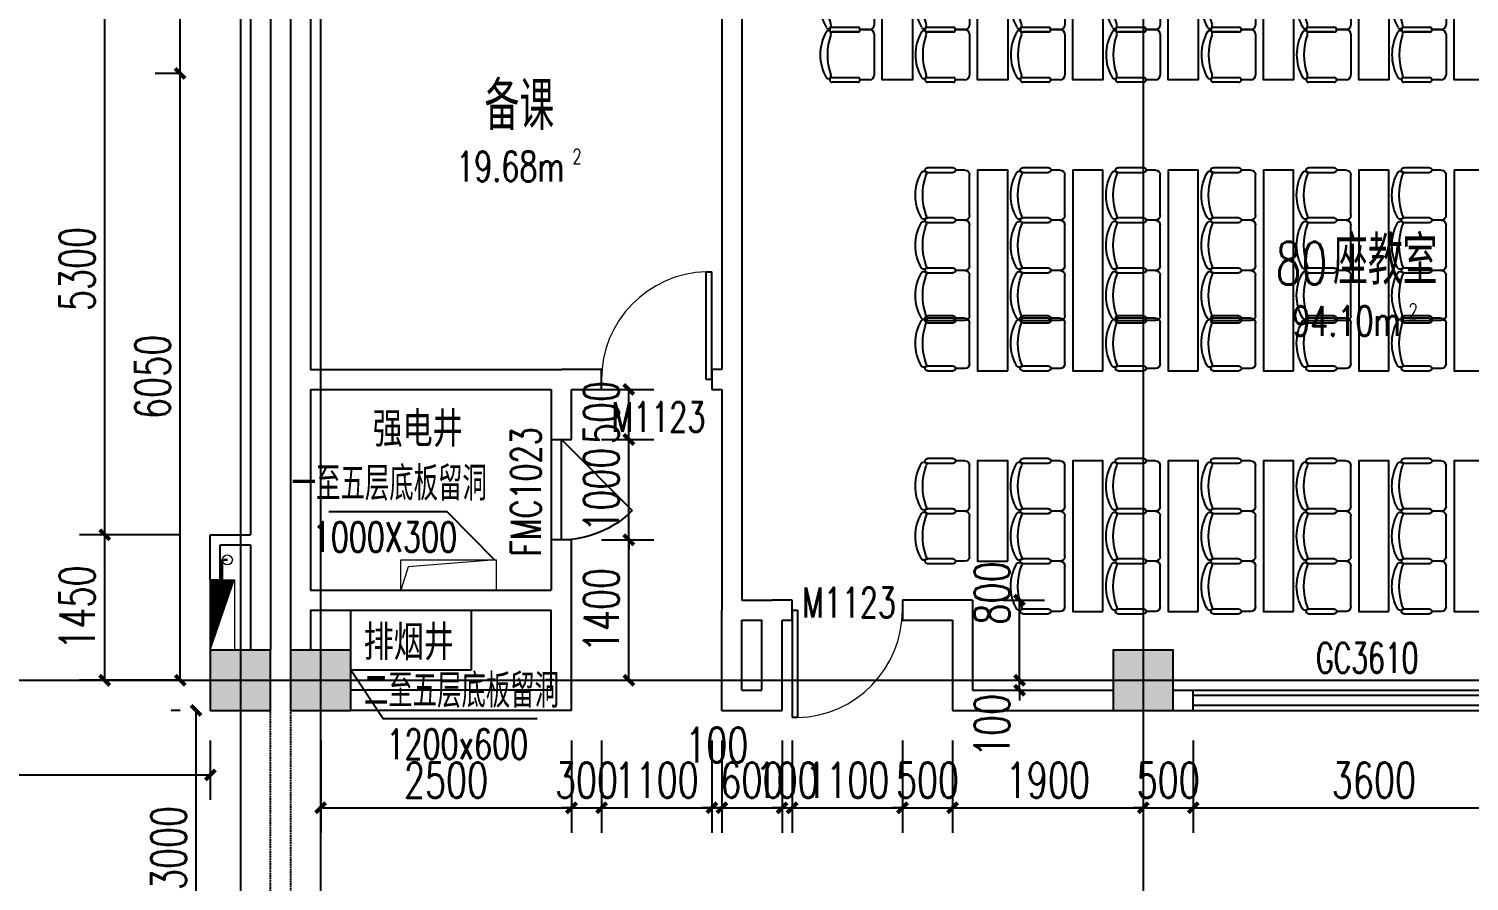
# Model space of a CAD drawing. Header units: millimetres. Extents: x 0 to 118900, y 0 to 84100.
# Drawn here: x 26188 to 40548, y 19587 to 28085 of the extents above; entities that cross this region are included whole.
import ezdxf

# ---------------------------------------------------------------- set-up
doc = ezdxf.new("R2010")
doc.units = ezdxf.units.MM
for name, pattern in [('DASH', [0.35, 0.25, -0.1]), ('DASHED2', [0.375, 0.25, -0.125]), ('DOTE', [2.42, 2, -0.2, 0.02, -0.2])]:
    doc.linetypes.add(name, pattern=pattern)
for name, color, linetype in [('COLUMN', 2, 'Continuous'), ('DIM_SYMB', 3, 'Continuous'), ('DOOR', 4, 'Continuous'), ('DOOR_FIRE_TEXT', 7, 'Continuous'), ('DOTE', 1, 'DOTE'), ('EVTR', 6, 'Continuous'), ('FUR', 36, 'Continuous'), ('PUB_DIM', 3, 'Continuous'), ('PUB_HATCH', 8, 'Continuous'), ('PUB_TEXT', 7, 'Continuous'), ('SEE', 5, 'Continuous'), ('SPACE', 7, 'Continuous'), ('STAIR', 201, 'Continuous'), ('SURFACE', 6, 'Continuous'), ('WALL', 2, 'Continuous'), ('WINDOW', 4, 'Continuous'), ('WINDOW_TEXT', 7, 'Continuous')]:
    doc.layers.add(name, color=color, linetype=linetype)
for name, color, linetype, lineweight in [('S-XIAO', 30, 'Continuous', 15), ('S-XP', 1, 'Continuous', 30), ('S-XP-lg', 30, 'Continuous', 15)]:
    doc.layers.add(name, color=color, linetype=linetype, lineweight=lineweight)
doc.styles.add('_TCH_DIM', font='SIMPLEX', dxfattribs={"bigfont": 'GBCBIG'})
doc.styles.add('_TCH_SPACE', font='SIMPLEX', dxfattribs={"height": 5, "bigfont": 'GBCBIG'})
doc.styles.add('_TCH_WINDOW', font='SIMPLEX', dxfattribs={"height": 3.5, "bigfont": 'GBCBIG'})
doc.styles.add('DIM_FONT', font='SIMPLEX', dxfattribs={"width": 0.7, "bigfont": 'GBCBIG'})
doc.styles.add('仿宋单线', font='tjromans.shx', dxfattribs={"width": 0.65, "bigfont": 'tjhztxt.shx'})
doc.dimstyles.new('_TCH_ARCH&&100', dxfattribs={"dimtxt": 350, "dimasz": 100, "dimexe": 250, "dimexo": 300, "dimgap": 100, "dimtad": 1, "dimdec": 0, "dimzin": 0, "dimdsep": 46, "dimtxsty": 'DIM_FONT', "dimblk": 'ARCHTICK', "dimcen": 0.09, "dimclrt": 7, "dimazin": 2, "dimtfac": 1, "dimtdec": 0, "dimtix": 1, "dimtmove": 2, "dimatfit": 3, "dimldrblk": 'ARCHTICK', "dimfxl": 1, "dimtolj": 1, "dimtzin": 0, "dimarcsym": 0})

# ---------------------------------------------------------------- blocks, each defined once
blk = doc.blocks.new('A$C2A1F14C1')
for p, q in [((0, -170), (0, 170)), ((39, 209), (117, 209)), ((137, 228), (351, 228)), ((351, 189), (137, 189)), ((39, -209), (117, -209)), ((137, -189), (351, -189)), ((351, -228), (137, -228))]:
    blk.add_line(p, q)
for centre, radius, start, end in [((39, 170), 39, 90, 180), ((137, 209), 19.5, 90, 270), ((351, 209), 19.5, 270, 90), ((381, 178), 21.9, 31.8908, 201.2393), ((-116, 0), 506, 340.4246, 19.5754), ((68, 0), 382, 330.2912, 29.7088), ((39, -170), 39, 180, 270), ((137, -209), 19.5, 90, 270), ((351, -209), 19.5, 270, 90), ((381, -178), 21.9, 158.7607, 328.1092)]:
    blk.add_arc(centre, radius, start, end)
blk = doc.blocks.new('80 SEATS')
at = {"layer": 'FUR'}
for points in [[(1068065, 1663756), (1068065, 1662256), (1067765, 1662256), (1067765, 1663756), (1068065, 1663756)], [(1069015, 1663756), (1069015, 1662256), (1068715, 1662256), (1068715, 1663756), (1069015, 1663756)], [(1069965, 1663756), (1069965, 1662256), (1069665, 1662256), (1069665, 1663756), (1069965, 1663756)], [(1070915, 1663756), (1070915, 1662256), (1070615, 1662256), (1070615, 1663756), (1070915, 1663756)], [(1071865, 1663756), (1071865, 1662256), (1071565, 1662256), (1071565, 1663756), (1071865, 1663756)], [(1072815, 1663756), (1072815, 1662256), (1072515, 1662256), (1072515, 1663756), (1072815, 1663756)], [(1073765, 1663756), (1073765, 1662256), (1073465, 1662256), (1073465, 1663756), (1073765, 1663756)], [(1074715, 1663756), (1074715, 1662256), (1074415, 1662256), (1074415, 1663756), (1074715, 1663756)], [(1075665, 1663756), (1075665, 1662256), (1075365, 1662256), (1075365, 1663756), (1075665, 1663756)], [(1069015, 1659356), (1069015, 1661356), (1068715, 1661356), (1068715, 1659356), (1069015, 1659356)], [(1069965, 1659356), (1069965, 1661356), (1069665, 1661356), (1069665, 1659356), (1069965, 1659356)], [(1070915, 1659356), (1070915, 1661356), (1070615, 1661356), (1070615, 1659356), (1070915, 1659356)], [(1071865, 1659356), (1071865, 1661356), (1071565, 1661356), (1071565, 1659356), (1071865, 1659356)], [(1072815, 1659356), (1072815, 1661356), (1072515, 1661356), (1072515, 1659356), (1072815, 1659356)], [(1073765, 1659356), (1073765, 1661356), (1073465, 1661356), (1073465, 1659356), (1073765, 1659356)], [(1074715, 1659356), (1074715, 1661356), (1074415, 1661356), (1074415, 1659356), (1074715, 1659356)], [(1075665, 1659356), (1075665, 1661356), (1075365, 1661356), (1075365, 1659356), (1075665, 1659356)], [(1077565, 1659332), (1077565, 1661379), (1076965, 1661379), (1076965, 1659332), (1077565, 1659332)], [(1069015, 1657456), (1069015, 1658456), (1068715, 1658456), (1068715, 1657456), (1069015, 1657456)], [(1069965, 1656956), (1069965, 1658456), (1069665, 1658456), (1069665, 1656956), (1069965, 1656956)], [(1070915, 1656956), (1070915, 1658456), (1070615, 1658456), (1070615, 1656956), (1070915, 1656956)], [(1071865, 1656956), (1071865, 1658456), (1071565, 1658456), (1071565, 1656956), (1071865, 1656956)], [(1072815, 1656956), (1072815, 1658456), (1072515, 1658456), (1072515, 1656956), (1072815, 1656956)], [(1073765, 1656956), (1073765, 1658456), (1073465, 1658456), (1073465, 1656956), (1073765, 1656956)], [(1074715, 1656956), (1074715, 1658456), (1074415, 1658456), (1074415, 1656956), (1074715, 1656956)], [(1075665, 1656956), (1075665, 1658456), (1075365, 1658456), (1075365, 1656956), (1075665, 1656956)]]:
    blk.add_lwpolyline(points, dxfattribs=at)
for points in [[(1077465, 1662794), (1078465, 1662794), (1078465, 1657917), (1077465, 1657917), (1076965, 1658417), (1076965, 1662294)], [(1078365, 1658356), (1078365, 1662356), (1078465, 1662356), (1078465, 1658356)]]:
    blk.add_lwpolyline(points, close=True, dxfattribs=at)
at = {"layer": 'SEE', "linetype": 'DASH'}
for p, q in [((1078465, 1658356), (1075117, 1664156)), ((1078465, 1662356), (1074976, 1656256))]:
    blk.add_line(p, q, dxfattribs=at)
at = {"layer": 'SEE'}
blk.add_lwpolyline([(1074765, 1658856), (1074765, 1658706), (1074365, 1658706), (1074365, 1659006), (1074765, 1659006), (1074765, 1658856), (1078365, 1659871), (1078365, 1657840)], close=True, dxfattribs=at)
at = {"layer": 'FUR', "extrusion": (0, 0, -1), "xscale": -1.198432564735413, "yscale": 1.198432445181377, "zscale": -1.198432564735413, "rotation": 180}
for p in [(-1067685, 1663506), (-1068635, 1663506), (-1069585, 1663506), (-1070535, 1663506), (-1071485, 1663506), (-1072435, 1663506), (-1073385, 1663506), (-1074335, 1663506), (-1075285, 1663506), (-1067685, 1663006), (-1068635, 1663006), (-1069585, 1663006), (-1070535, 1663006), (-1071485, 1663006), (-1072435, 1663006), (-1073385, 1663006), (-1074335, 1663006), (-1075285, 1663006), (-1067685, 1662506), (-1068635, 1662506), (-1069585, 1662506), (-1070535, 1662506), (-1071485, 1662506), (-1072435, 1662506), (-1073385, 1662506), (-1074335, 1662506), (-1075285, 1662506)]:
    blk.add_blockref('A$C2A1F14C1', p, dxfattribs=at)
at = {"layer": 'FUR', "xscale": -1.198432564735413, "yscale": 1.198432445181377, "zscale": 1.198432564735413}
for p in [(1068635, 1661106), (1069585, 1661106), (1070535, 1661106), (1071485, 1661106), (1072435, 1661106), (1073385, 1661106), (1074335, 1661106), (1075285, 1661106), (1068635, 1660606), (1069585, 1660606), (1070535, 1660606), (1071485, 1660606), (1072435, 1660606), (1073385, 1660606), (1074335, 1660606), (1075285, 1660606), (1068635, 1660106), (1069585, 1660106), (1070535, 1660106), (1071485, 1660106), (1072435, 1660106), (1073385, 1660106), (1074335, 1660106), (1075285, 1660106), (1068635, 1659629), (1069585, 1659629), (1070535, 1659629), (1071485, 1659629), (1072435, 1659629), (1073385, 1659629), (1074335, 1659629), (1075285, 1659629), (1068635, 1658206), (1069585, 1658206), (1070535, 1658206), (1071485, 1658206), (1072435, 1658206), (1073385, 1658206), (1074335, 1658206), (1075285, 1658206), (1068635, 1657706), (1069585, 1657706), (1070535, 1657706), (1071485, 1657706), (1072435, 1657706), (1073385, 1657706), (1074335, 1657706), (1075285, 1657706), (1069585, 1657206), (1070535, 1657206), (1071485, 1657206), (1072435, 1657206), (1073385, 1657206), (1074335, 1657206), (1075285, 1657206)]:
    blk.add_blockref('A$C2A1F14C1', p, dxfattribs=at)
blk = doc.blocks.new('WD-HIGH')
at = {"layer": 'WINDOW'}
for p, q in [((1050564, 1525426), (1050564, 1525626)), ((1054164, 1525426), (1054164, 1525626))]:
    blk.add_line(p, q, dxfattribs=at)
at = {"layer": 'WINDOW', "linetype": 'DASH', "extrusion": (0, 0, -1)}
for p, q in [((1054164, 1525576), (1050564, 1525576)), ((1054164, 1525476), (1050564, 1525476))]:
    blk.add_line(p, q, dxfattribs=at)
at = {"layer": 'WINDOW_TEXT', "style": '仿宋单线', "width": 0.65}
blk.add_text('GC3610', height=300, dxfattribs=at).set_placement((1051788, 1525799))
blk = doc.blocks.new('AXIS-NET-07')
at = {"layer": 'DOTE'}
for p, q in [((735344, 1612362.8), (735344, 1540152.8)), ((736144, 1612362.8), (736144, 1540152.8)), ((744344, 1612362.8), (744344, 1540152.8)), ((716444, 1555852.8), (796044, 1555852.8))]:
    blk.add_line(p, q, dxfattribs=at)
blk = doc.blocks.new('_FZH')
blk.add_lwpolyline([(-0.5, -0.5), (0.5, -0.5), (0.5, 0.5), (-0.5, 0.5)], close=True)
at = {"layer": 'PUB_HATCH'}
blk.add_solid([(-0.5, -0.5), (0.5, -0.5), (-0.5, 0.5), (0.5, 0.5)], dxfattribs=at)
blk = doc.blocks.new('$DorLib2D$00000001')
for p, q in [((0.45, 0.975), (0.5, 0.975)), ((0.45, 0), (0.45, 0.975)), ((0.5, 0), (0.5, 0.975)), ((0.5, 0), (0.45, 0))]:
    blk.add_line(p, q)
at = {"lineweight": 13}
blk.add_arc((0.475, 0), 0.975, 91.4693, 180, dxfattribs=at)
blk = doc.blocks.new('$DorLib2D$00000114')
at = {"color": 0}
blk.add_line((0.5, 0), (-0.207, 0.707), dxfattribs=at)
blk.add_arc((0.5, 0), 1, 135, 180, dxfattribs=at)
blk = doc.blocks.new('_ArchTick')
at = {"color": 0, "linetype": 'ByBlock', "const_width": 0.4}
blk.add_lwpolyline([(-0.5, -0.5), (0.5, 0.5)], dxfattribs=at)
blk = doc.blocks.new('*D460')
at = {"layer": 'Defpoints', "color": 0, "transparency": 16777216}
for p in [(27697, 27640), (27998, 27640), (27998, 21590)]:
    blk.add_point(p, dxfattribs=at)
at = {"layer": 'PUB_DIM', "color": 0, "lineweight": -2, "transparency": 16777216}
for p, q in [((27698, 27640), (27447, 27640)), ((27697, 21590), (27697, 27640)), ((27698, 21590), (27447, 21590))]:
    blk.add_line(p, q, dxfattribs=at)
at = {"layer": 'PUB_DIM', "color": 0, "lineweight": -2, "transparency": 16777216, "xscale": 100, "yscale": 100, "zscale": 100}
for p, rotation in [((27697, 27640), 90), ((27697, 21590), 270)]:
    blk.add_blockref('_ArchTick', p, dxfattribs=dict(at, rotation=rotation))
at = {"layer": 'PUB_DIM', "color": 7, "transparency": 16777216, "insert": (27422, 24615), "char_height": 350, "attachment_point": 5, "rotation": 90, "style": 'DIM_FONT'}
blk.add_mtext('\\A1;6050', dxfattribs=at)
blk = doc.blocks.new('*D461')
at = {"layer": 'Defpoints', "color": 0, "transparency": 16777216}
for p in [(27697, 29790), (27998, 29790), (27998, 27640)]:
    blk.add_point(p, dxfattribs=at)
at = {"layer": 'PUB_DIM', "color": 0, "lineweight": -2, "transparency": 16777216}
for p, q in [((27698, 29790), (27447, 29790)), ((27697, 27640), (27697, 29790)), ((27698, 27640), (27447, 27640))]:
    blk.add_line(p, q, dxfattribs=at)
at = {"layer": 'PUB_DIM', "color": 0, "lineweight": -2, "transparency": 16777216, "xscale": 100, "yscale": 100, "zscale": 100}
for p, rotation in [((27697, 29790), 90), ((27697, 27640), 270)]:
    blk.add_blockref('_ArchTick', p, dxfattribs=dict(at, rotation=rotation))
at = {"layer": 'PUB_DIM', "color": 7, "transparency": 16777216, "insert": (27422, 28715), "char_height": 350, "attachment_point": 5, "rotation": 90, "style": 'DIM_FONT'}
blk.add_mtext('\\A1;2150', dxfattribs=at)
blk = doc.blocks.new('*D507')
at = {"layer": 'Defpoints', "color": 0, "transparency": 16777216}
for p in [(20398, 21290), (27998, 21290), (27998, 20647)]:
    blk.add_point(p, dxfattribs=at)
at = {"layer": 'PUB_DIM', "color": 0, "lineweight": -2, "transparency": 16777216}
for p, q in [((20398, 20990), (20398, 20397)), ((27998, 20990), (27998, 20397)), ((20398, 20647), (27998, 20647))]:
    blk.add_line(p, q, dxfattribs=at)
at = {"layer": 'PUB_DIM', "color": 0, "lineweight": -2, "transparency": 16777216, "xscale": 100, "yscale": 100, "zscale": 100, "rotation": 180}
blk.add_blockref('_ArchTick', (20398, 20647), dxfattribs=at)
at = {"layer": 'PUB_DIM', "color": 0, "lineweight": -2, "transparency": 16777216, "xscale": 100, "yscale": 100, "zscale": 100}
blk.add_blockref('_ArchTick', (27998, 20647), dxfattribs=at)
at = {"layer": 'PUB_DIM', "color": 7, "transparency": 16777216, "insert": (24198, 20922), "char_height": 350, "attachment_point": 5, "style": 'DIM_FONT'}
blk.add_mtext('\\A1;7600', dxfattribs=at)
blk = doc.blocks.new('*D508')
at = {"layer": 'Defpoints', "color": 0, "transparency": 16777216}
for p in [(27857, 21290), (27998, 21290), (27998, 18290)]:
    blk.add_point(p, dxfattribs=at)
at = {"layer": 'PUB_DIM', "color": 0, "lineweight": -2, "transparency": 16777216}
for p, q in [((27698, 21290), (27607, 21290)), ((27857, 18290), (27857, 21290)), ((27698, 18290), (27607, 18290))]:
    blk.add_line(p, q, dxfattribs=at)
at = {"layer": 'PUB_DIM', "color": 0, "lineweight": -2, "transparency": 16777216, "xscale": 100, "yscale": 100, "zscale": 100}
for p, rotation in [((27857, 21290), 90), ((27857, 18290), 270)]:
    blk.add_blockref('_ArchTick', p, dxfattribs=dict(at, rotation=rotation))
at = {"layer": 'PUB_DIM', "color": 7, "transparency": 16777216, "insert": (27582, 19918), "char_height": 350, "attachment_point": 5, "rotation": 90, "style": 'DIM_FONT'}
blk.add_mtext('\\A1;3000', dxfattribs=at)
blk = doc.blocks.new('*D513')
at = {"layer": 'Defpoints', "color": 0, "transparency": 16777216}
for p in [(26945, 23040), (27998, 23040), (27998, 21590)]:
    blk.add_point(p, dxfattribs=at)
at = {"layer": 'PUB_DIM', "color": 0, "lineweight": -2, "transparency": 16777216}
for p, q in [((27698, 23040), (26695, 23040)), ((26945, 21590), (26945, 23040)), ((27698, 21590), (26695, 21590))]:
    blk.add_line(p, q, dxfattribs=at)
at = {"layer": 'PUB_DIM', "color": 0, "lineweight": -2, "transparency": 16777216, "xscale": 100, "yscale": 100, "zscale": 100}
for p, rotation in [((26945, 23040), 90), ((26945, 21590), 270)]:
    blk.add_blockref('_ArchTick', p, dxfattribs=dict(at, rotation=rotation))
at = {"layer": 'PUB_DIM', "color": 7, "transparency": 16777216, "insert": (26670, 22315), "char_height": 350, "attachment_point": 5, "rotation": 90, "style": 'DIM_FONT'}
blk.add_mtext('\\A1;1450', dxfattribs=at)
blk = doc.blocks.new('*D514')
at = {"layer": 'Defpoints', "color": 0, "transparency": 16777216}
for p in [(26945, 28340), (27998, 28340), (27998, 23040)]:
    blk.add_point(p, dxfattribs=at)
at = {"layer": 'PUB_DIM', "color": 0, "lineweight": -2, "transparency": 16777216}
for p, q in [((27698, 28340), (26695, 28340)), ((26945, 23040), (26945, 28340)), ((27698, 23040), (26695, 23040))]:
    blk.add_line(p, q, dxfattribs=at)
at = {"layer": 'PUB_DIM', "color": 0, "lineweight": -2, "transparency": 16777216, "xscale": 100, "yscale": 100, "zscale": 100}
for p, rotation in [((26945, 28340), 90), ((26945, 23040), 270)]:
    blk.add_blockref('_ArchTick', p, dxfattribs=dict(at, rotation=rotation))
at = {"layer": 'PUB_DIM', "color": 7, "transparency": 16777216, "insert": (26670, 25690), "char_height": 350, "attachment_point": 5, "rotation": 90, "style": 'DIM_FONT'}
blk.add_mtext('\\A1;5300', dxfattribs=at)
blk = doc.blocks.new('*D521')
at = {"layer": 'Defpoints', "color": 0, "transparency": 16777216}
for p in [(31598, 24490), (32170, 24490), (31598, 23990)]:
    blk.add_point(p, dxfattribs=at)
at = {"layer": 'PUB_DIM', "color": 0, "lineweight": -2, "transparency": 16777216}
for p, q in [((31898, 24490), (32420, 24490)), ((32170, 23990), (32170, 24490)), ((31898, 23990), (32420, 23990))]:
    blk.add_line(p, q, dxfattribs=at)
at = {"layer": 'PUB_DIM', "color": 0, "lineweight": -2, "transparency": 16777216, "xscale": 100, "yscale": 100, "zscale": 100}
for p, rotation in [((32170, 24490), 90), ((32170, 23990), 270)]:
    blk.add_blockref('_ArchTick', p, dxfattribs=dict(at, rotation=rotation))
at = {"layer": 'PUB_DIM', "color": 7, "transparency": 16777216, "insert": (31895, 24259), "char_height": 350, "attachment_point": 5, "rotation": 90, "style": 'DIM_FONT'}
blk.add_mtext('\\A1;500', dxfattribs=at)
blk = doc.blocks.new('*D522')
at = {"layer": 'Defpoints', "color": 0, "transparency": 16777216}
for p in [(31598, 23990), (32170, 23990), (31598, 22990)]:
    blk.add_point(p, dxfattribs=at)
at = {"layer": 'PUB_DIM', "color": 0, "lineweight": -2, "transparency": 16777216}
for p, q in [((31898, 23990), (32420, 23990)), ((32170, 23990), (32170, 24090)), ((32170, 22990), (32170, 23990)), ((31898, 22990), (32420, 22990)), ((32170, 22990), (32170, 22890))]:
    blk.add_line(p, q, dxfattribs=at)
at = {"layer": 'PUB_DIM', "color": 0, "lineweight": -2, "transparency": 16777216, "xscale": 100, "yscale": 100, "zscale": 100}
for p, rotation in [((32170, 23990), 270), ((32170, 22990), 90)]:
    blk.add_blockref('_ArchTick', p, dxfattribs=dict(at, rotation=rotation))
at = {"layer": 'PUB_DIM', "color": 7, "transparency": 16777216, "insert": (31895, 23490), "char_height": 350, "attachment_point": 5, "rotation": 90, "style": 'DIM_FONT'}
blk.add_mtext('\\A1;1000', dxfattribs=at)
blk = doc.blocks.new('*D523')
at = {"layer": 'Defpoints', "color": 0, "transparency": 16777216}
for p in [(31598, 22990), (32170, 22990), (31598, 21590)]:
    blk.add_point(p, dxfattribs=at)
at = {"layer": 'PUB_DIM', "color": 0, "lineweight": -2, "transparency": 16777216}
for p, q in [((31898, 22990), (32420, 22990)), ((32170, 21590), (32170, 22990)), ((31898, 21590), (32420, 21590))]:
    blk.add_line(p, q, dxfattribs=at)
at = {"layer": 'PUB_DIM', "color": 0, "lineweight": -2, "transparency": 16777216, "xscale": 100, "yscale": 100, "zscale": 100}
for p, rotation in [((32170, 22990), 90), ((32170, 21590), 270)]:
    blk.add_blockref('_ArchTick', p, dxfattribs=dict(at, rotation=rotation))
at = {"layer": 'PUB_DIM', "color": 7, "transparency": 16777216, "insert": (31895, 22290), "char_height": 350, "attachment_point": 5, "rotation": 90, "style": 'DIM_FONT'}
blk.add_mtext('\\A1;1400', dxfattribs=at)
blk = doc.blocks.new('*D107')
at = {"layer": 'Defpoints', "color": 0, "transparency": 16777216}
for p in [(35598, 22390), (36065, 22390), (35598, 21590)]:
    blk.add_point(p, dxfattribs=at)
at = {"layer": 'PUB_DIM', "color": 0, "lineweight": -2, "transparency": 16777216}
for p, q in [((35898, 22390), (36315, 22390)), ((36065, 21590), (36065, 22390)), ((35898, 21590), (36315, 21590))]:
    blk.add_line(p, q, dxfattribs=at)
at = {"layer": 'PUB_DIM', "color": 0, "lineweight": -2, "transparency": 16777216, "xscale": 100, "yscale": 100, "zscale": 100}
for p, rotation in [((36065, 22390), 90), ((36065, 21590), 270)]:
    blk.add_blockref('_ArchTick', p, dxfattribs=dict(at, rotation=rotation))
at = {"layer": 'PUB_DIM', "color": 7, "transparency": 16777216, "insert": (35790, 22460), "char_height": 350, "attachment_point": 5, "rotation": 90, "style": 'DIM_FONT'}
blk.add_mtext('\\A1;800', dxfattribs=at)
blk = doc.blocks.new('*D108')
at = {"layer": 'Defpoints', "color": 0, "transparency": 16777216}
for p in [(35498, 21590), (36065, 21590), (35498, 21490)]:
    blk.add_point(p, dxfattribs=at)
at = {"layer": 'PUB_DIM', "color": 0, "lineweight": -2, "transparency": 16777216}
for p, q in [((36065, 21590), (36065, 21690)), ((35798, 21590), (36315, 21590)), ((36065, 21490), (36065, 21590)), ((35798, 21490), (36315, 21490)), ((36065, 21490), (36065, 21390))]:
    blk.add_line(p, q, dxfattribs=at)
at = {"layer": 'PUB_DIM', "color": 0, "lineweight": -2, "transparency": 16777216, "xscale": 100, "yscale": 100, "zscale": 100}
for p, rotation in [((36065, 21590), 270), ((36065, 21490), 90)]:
    blk.add_blockref('_ArchTick', p, dxfattribs=dict(at, rotation=rotation))
at = {"layer": 'PUB_DIM', "color": 7, "transparency": 16777216, "insert": (35790, 21140), "char_height": 350, "attachment_point": 5, "rotation": 90, "style": 'DIM_FONT'}
blk.add_mtext('\\A1;100', dxfattribs=at)
blk = doc.blocks.new('*D737')
at = {"layer": 'Defpoints', "color": 0, "transparency": 16777216}
for p in [(29098, 21290), (31598, 21290), (31598, 20319)]:
    blk.add_point(p, dxfattribs=at)
at = {"layer": 'PUB_DIM', "color": 0, "lineweight": -2, "transparency": 16777216}
for p, q in [((29098, 20990), (29098, 20069)), ((31598, 20990), (31598, 20069)), ((29098, 20319), (31598, 20319))]:
    blk.add_line(p, q, dxfattribs=at)
at = {"layer": 'PUB_DIM', "color": 0, "lineweight": -2, "transparency": 16777216, "xscale": 100, "yscale": 100, "zscale": 100, "rotation": 180}
blk.add_blockref('_ArchTick', (29098, 20319), dxfattribs=at)
at = {"layer": 'PUB_DIM', "color": 0, "lineweight": -2, "transparency": 16777216, "xscale": 100, "yscale": 100, "zscale": 100}
blk.add_blockref('_ArchTick', (31598, 20319), dxfattribs=at)
at = {"layer": 'PUB_DIM', "color": 7, "transparency": 16777216, "insert": (30348, 20594), "char_height": 350, "attachment_point": 5, "style": 'DIM_FONT'}
blk.add_mtext('\\A1;2500', dxfattribs=at)
blk = doc.blocks.new('*D738')
at = {"layer": 'Defpoints', "color": 0, "transparency": 16777216}
for p in [(31598, 21290), (31898, 21290), (31898, 20319)]:
    blk.add_point(p, dxfattribs=at)
at = {"layer": 'PUB_DIM', "color": 0, "lineweight": -2, "transparency": 16777216}
for p, q in [((31598, 20990), (31598, 20069)), ((31898, 20990), (31898, 20069)), ((31598, 20319), (31498, 20319)), ((31598, 20319), (31898, 20319)), ((31898, 20319), (31998, 20319))]:
    blk.add_line(p, q, dxfattribs=at)
at = {"layer": 'PUB_DIM', "color": 0, "lineweight": -2, "transparency": 16777216, "xscale": 100, "yscale": 100, "zscale": 100}
blk.add_blockref('_ArchTick', (31598, 20319), dxfattribs=at)
at = {"layer": 'PUB_DIM', "color": 0, "lineweight": -2, "transparency": 16777216, "xscale": 100, "yscale": 100, "zscale": 100, "rotation": 180}
blk.add_blockref('_ArchTick', (31898, 20319), dxfattribs=at)
at = {"layer": 'PUB_DIM', "color": 7, "transparency": 16777216, "insert": (31748, 20594), "char_height": 350, "attachment_point": 5, "style": 'DIM_FONT'}
blk.add_mtext('\\A1;300', dxfattribs=at)
blk = doc.blocks.new('*D739')
at = {"layer": 'Defpoints', "color": 0, "transparency": 16777216}
for p in [(31898, 21290), (32998, 21290), (32998, 20319)]:
    blk.add_point(p, dxfattribs=at)
at = {"layer": 'PUB_DIM', "color": 0, "lineweight": -2, "transparency": 16777216}
for p, q in [((31898, 20990), (31898, 20069)), ((32998, 20990), (32998, 20069)), ((31898, 20319), (32998, 20319))]:
    blk.add_line(p, q, dxfattribs=at)
at = {"layer": 'PUB_DIM', "color": 0, "lineweight": -2, "transparency": 16777216, "xscale": 100, "yscale": 100, "zscale": 100, "rotation": 180}
blk.add_blockref('_ArchTick', (31898, 20319), dxfattribs=at)
at = {"layer": 'PUB_DIM', "color": 0, "lineweight": -2, "transparency": 16777216, "xscale": 100, "yscale": 100, "zscale": 100}
blk.add_blockref('_ArchTick', (32998, 20319), dxfattribs=at)
at = {"layer": 'PUB_DIM', "color": 7, "transparency": 16777216, "insert": (32448, 20594), "char_height": 350, "attachment_point": 5, "style": 'DIM_FONT'}
blk.add_mtext('\\A1;1100', dxfattribs=at)
blk = doc.blocks.new('*D740')
at = {"layer": 'Defpoints', "color": 0, "transparency": 16777216}
for p in [(32998, 21290), (33098, 21290), (33098, 20319)]:
    blk.add_point(p, dxfattribs=at)
at = {"layer": 'PUB_DIM', "color": 0, "lineweight": -2, "transparency": 16777216}
for p, q in [((32998, 20990), (32998, 20069)), ((33098, 20990), (33098, 20069)), ((32998, 20319), (32898, 20319)), ((32998, 20319), (33098, 20319)), ((33098, 20319), (33198, 20319))]:
    blk.add_line(p, q, dxfattribs=at)
at = {"layer": 'PUB_DIM', "color": 0, "lineweight": -2, "transparency": 16777216, "xscale": 100, "yscale": 100, "zscale": 100}
blk.add_blockref('_ArchTick', (32998, 20319), dxfattribs=at)
at = {"layer": 'PUB_DIM', "color": 0, "lineweight": -2, "transparency": 16777216, "xscale": 100, "yscale": 100, "zscale": 100, "rotation": 180}
blk.add_blockref('_ArchTick', (33098, 20319), dxfattribs=at)
at = {"layer": 'PUB_DIM', "color": 7, "transparency": 16777216, "insert": (33048, 20944), "char_height": 350, "attachment_point": 5, "style": 'DIM_FONT'}
blk.add_mtext('\\A1;100', dxfattribs=at)
blk = doc.blocks.new('*D741')
at = {"layer": 'Defpoints', "color": 0, "transparency": 16777216}
for p in [(33098, 21290), (33698, 21290), (33698, 20319)]:
    blk.add_point(p, dxfattribs=at)
at = {"layer": 'PUB_DIM', "color": 0, "lineweight": -2, "transparency": 16777216}
for p, q in [((33098, 20990), (33098, 20069)), ((33698, 20990), (33698, 20069)), ((33098, 20319), (32998, 20319)), ((33098, 20319), (33698, 20319)), ((33698, 20319), (33798, 20319))]:
    blk.add_line(p, q, dxfattribs=at)
at = {"layer": 'PUB_DIM', "color": 0, "lineweight": -2, "transparency": 16777216, "xscale": 100, "yscale": 100, "zscale": 100}
blk.add_blockref('_ArchTick', (33098, 20319), dxfattribs=at)
at = {"layer": 'PUB_DIM', "color": 0, "lineweight": -2, "transparency": 16777216, "xscale": 100, "yscale": 100, "zscale": 100, "rotation": 180}
blk.add_blockref('_ArchTick', (33698, 20319), dxfattribs=at)
at = {"layer": 'PUB_DIM', "color": 7, "transparency": 16777216, "insert": (33398, 20594), "char_height": 350, "attachment_point": 5, "style": 'DIM_FONT'}
blk.add_mtext('\\A1;600', dxfattribs=at)
blk = doc.blocks.new('*D742')
at = {"layer": 'Defpoints', "color": 0, "transparency": 16777216}
for p in [(33698, 21290), (33798, 21290), (33798, 20319)]:
    blk.add_point(p, dxfattribs=at)
at = {"layer": 'PUB_DIM', "color": 0, "lineweight": -2, "transparency": 16777216}
for p, q in [((33698, 20990), (33698, 20069)), ((33798, 20990), (33798, 20069)), ((33698, 20319), (33598, 20319)), ((33698, 20319), (33798, 20319)), ((33798, 20319), (33898, 20319))]:
    blk.add_line(p, q, dxfattribs=at)
at = {"layer": 'PUB_DIM', "color": 0, "lineweight": -2, "transparency": 16777216, "xscale": 100, "yscale": 100, "zscale": 100}
blk.add_blockref('_ArchTick', (33698, 20319), dxfattribs=at)
at = {"layer": 'PUB_DIM', "color": 0, "lineweight": -2, "transparency": 16777216, "xscale": 100, "yscale": 100, "zscale": 100, "rotation": 180}
blk.add_blockref('_ArchTick', (33798, 20319), dxfattribs=at)
at = {"layer": 'PUB_DIM', "color": 7, "transparency": 16777216, "insert": (33748, 20594), "char_height": 350, "attachment_point": 5, "style": 'DIM_FONT'}
blk.add_mtext('\\A1;100', dxfattribs=at)
blk = doc.blocks.new('*D743')
at = {"layer": 'Defpoints', "color": 0, "transparency": 16777216}
for p in [(33798, 21290), (34898, 21290), (34898, 20319)]:
    blk.add_point(p, dxfattribs=at)
at = {"layer": 'PUB_DIM', "color": 0, "lineweight": -2, "transparency": 16777216}
for p, q in [((33798, 20990), (33798, 20069)), ((34898, 20990), (34898, 20069)), ((33798, 20319), (34898, 20319))]:
    blk.add_line(p, q, dxfattribs=at)
at = {"layer": 'PUB_DIM', "color": 0, "lineweight": -2, "transparency": 16777216, "xscale": 100, "yscale": 100, "zscale": 100, "rotation": 180}
blk.add_blockref('_ArchTick', (33798, 20319), dxfattribs=at)
at = {"layer": 'PUB_DIM', "color": 0, "lineweight": -2, "transparency": 16777216, "xscale": 100, "yscale": 100, "zscale": 100}
blk.add_blockref('_ArchTick', (34898, 20319), dxfattribs=at)
at = {"layer": 'PUB_DIM', "color": 7, "transparency": 16777216, "insert": (34348, 20594), "char_height": 350, "attachment_point": 5, "style": 'DIM_FONT'}
blk.add_mtext('\\A1;1100', dxfattribs=at)
blk = doc.blocks.new('*D744')
at = {"layer": 'Defpoints', "color": 0, "transparency": 16777216}
for p in [(34898, 21290), (35398, 21290), (35398, 20319)]:
    blk.add_point(p, dxfattribs=at)
at = {"layer": 'PUB_DIM', "color": 0, "lineweight": -2, "transparency": 16777216}
for p, q in [((34898, 20990), (34898, 20069)), ((35398, 20990), (35398, 20069)), ((34898, 20319), (34798, 20319)), ((34898, 20319), (35398, 20319)), ((35398, 20319), (35498, 20319))]:
    blk.add_line(p, q, dxfattribs=at)
at = {"layer": 'PUB_DIM', "color": 0, "lineweight": -2, "transparency": 16777216, "xscale": 100, "yscale": 100, "zscale": 100}
blk.add_blockref('_ArchTick', (34898, 20319), dxfattribs=at)
at = {"layer": 'PUB_DIM', "color": 0, "lineweight": -2, "transparency": 16777216, "xscale": 100, "yscale": 100, "zscale": 100, "rotation": 180}
blk.add_blockref('_ArchTick', (35398, 20319), dxfattribs=at)
at = {"layer": 'PUB_DIM', "color": 7, "transparency": 16777216, "insert": (35148, 20594), "char_height": 350, "attachment_point": 5, "style": 'DIM_FONT'}
blk.add_mtext('\\A1;500', dxfattribs=at)
blk = doc.blocks.new('*D745')
at = {"layer": 'Defpoints', "color": 0, "transparency": 16777216}
for p in [(35398, 21290), (37298, 21290), (37298, 20319)]:
    blk.add_point(p, dxfattribs=at)
at = {"layer": 'PUB_DIM', "color": 0, "lineweight": -2, "transparency": 16777216}
for p, q in [((35398, 20990), (35398, 20069)), ((37298, 20990), (37298, 20069)), ((35398, 20319), (37298, 20319))]:
    blk.add_line(p, q, dxfattribs=at)
at = {"layer": 'PUB_DIM', "color": 0, "lineweight": -2, "transparency": 16777216, "xscale": 100, "yscale": 100, "zscale": 100, "rotation": 180}
blk.add_blockref('_ArchTick', (35398, 20319), dxfattribs=at)
at = {"layer": 'PUB_DIM', "color": 0, "lineweight": -2, "transparency": 16777216, "xscale": 100, "yscale": 100, "zscale": 100}
blk.add_blockref('_ArchTick', (37298, 20319), dxfattribs=at)
at = {"layer": 'PUB_DIM', "color": 7, "transparency": 16777216, "insert": (36348, 20594), "char_height": 350, "attachment_point": 5, "style": 'DIM_FONT'}
blk.add_mtext('\\A1;1900', dxfattribs=at)
blk = doc.blocks.new('*D746')
at = {"layer": 'Defpoints', "color": 0, "transparency": 16777216}
for p in [(37298, 21290), (37798, 21290), (37798, 20319)]:
    blk.add_point(p, dxfattribs=at)
at = {"layer": 'PUB_DIM', "color": 0, "lineweight": -2, "transparency": 16777216}
for p, q in [((37298, 20990), (37298, 20069)), ((37798, 20990), (37798, 20069)), ((37298, 20319), (37198, 20319)), ((37298, 20319), (37798, 20319)), ((37798, 20319), (37898, 20319))]:
    blk.add_line(p, q, dxfattribs=at)
at = {"layer": 'PUB_DIM', "color": 0, "lineweight": -2, "transparency": 16777216, "xscale": 100, "yscale": 100, "zscale": 100}
blk.add_blockref('_ArchTick', (37298, 20319), dxfattribs=at)
at = {"layer": 'PUB_DIM', "color": 0, "lineweight": -2, "transparency": 16777216, "xscale": 100, "yscale": 100, "zscale": 100, "rotation": 180}
blk.add_blockref('_ArchTick', (37798, 20319), dxfattribs=at)
at = {"layer": 'PUB_DIM', "color": 7, "transparency": 16777216, "insert": (37548, 20594), "char_height": 350, "attachment_point": 5, "style": 'DIM_FONT'}
blk.add_mtext('\\A1;500', dxfattribs=at)
blk = doc.blocks.new('*D747')
at = {"layer": 'Defpoints', "color": 0, "transparency": 16777216}
for p in [(37798, 21290), (41398, 21290), (41398, 20319)]:
    blk.add_point(p, dxfattribs=at)
at = {"layer": 'PUB_DIM', "color": 0, "lineweight": -2, "transparency": 16777216}
for p, q in [((37798, 20990), (37798, 20069)), ((41398, 20990), (41398, 20069)), ((37798, 20319), (41398, 20319))]:
    blk.add_line(p, q, dxfattribs=at)
at = {"layer": 'PUB_DIM', "color": 0, "lineweight": -2, "transparency": 16777216, "xscale": 100, "yscale": 100, "zscale": 100, "rotation": 180}
blk.add_blockref('_ArchTick', (37798, 20319), dxfattribs=at)
at = {"layer": 'PUB_DIM', "color": 0, "lineweight": -2, "transparency": 16777216, "xscale": 100, "yscale": 100, "zscale": 100}
blk.add_blockref('_ArchTick', (41398, 20319), dxfattribs=at)
at = {"layer": 'PUB_DIM', "color": 7, "transparency": 16777216, "insert": (39598, 20594), "char_height": 350, "attachment_point": 5, "style": 'DIM_FONT'}
blk.add_mtext('\\A1;3600', dxfattribs=at)

msp = doc.modelspace()

# ---------------------------------------------------------------- hatches: boundary and pattern name
at = {"layer": 'S-XIAO', "linetype": 'Continuous'}
h = msp.add_hatch(dxfattribs=at)
h.set_pattern_fill('ANSI31', color=256, scale=10, angle=90, style=0)
h.set_pattern_definition([(135.00000133, (-364278.9914, 53519.8638), (-0.883883456, -0.883883497), [])])
h.paths.add_polyline_path([(27997.6, 21889.9), (27997.6, 22589.9), (28237.6, 22589.9)])

# ---------------------------------------------------------------- linework, layer by layer
at = {"layer": 'DIM_SYMB'}
for points in [[(29180.3, 23272.8), (30356.9, 23272.8), (30830.3, 22789.9)], [(31256.5, 21207), (29720.9, 21207), (29397.6, 21689.9)]]:
    msp.add_lwpolyline(points, dxfattribs=at)
at = {"layer": 'DOOR'}
msp.add_line((31497.6, 22989.9), (31497.6, 23989.9), dxfattribs=at)
at = {"layer": 'DOOR', "ltscale": 20}
msp.add_lwpolyline([(31397.6, 23989.9), (31397.6, 22989.9)], dxfattribs=at)
at = {"layer": 'EVTR', "linetype": 'DASH'}
msp.add_lwpolyline([(30597.6, 21689.9), (29397.6, 21689.9), (29397.6, 22289.9), (30597.6, 22289.9)], close=True, dxfattribs=at)
at = {"layer": 'S-XIAO', "linetype": 'Continuous'}
msp.add_lwpolyline([(27997.6, 21889.9), (27997.6, 22589.9), (28237.6, 22589.9), (28237.6, 21889.9)], close=True, dxfattribs=at)
at = {"layer": 'S-XP'}
msp.add_lwpolyline([(28167.6, 22789.9), (28117.6, 22789.9), (28117.6, 22589.9)], dxfattribs=at)
at = {"layer": 'S-XP-lg'}
msp.add_circle((28167.6, 22789.9), 50, dxfattribs=at)
at = {"layer": 'STAIR', "linetype": 'DASHED2'}
for points in [[(28597.6, 18289.9), (28597.6, 21289.9)], [(28797.6, 21289.9), (28797.6, 18289.9)]]:
    msp.add_lwpolyline(points, dxfattribs=at)
at = {"layer": 'SURFACE', "lineweight": 0}
msp.add_lwpolyline([(30847.6, 22789.9), (30847.6, 22489.9), (29897.6, 22489.9), (29897.6, 22789.9)], close=True, dxfattribs=at)
msp.add_lwpolyline([(30847.6, 22789.9), (29969.5, 22722.6), (29897.6, 22489.9)], dxfattribs=at)
at = {"layer": 'WALL'}
for p, q in [((28797.6, 29489.9), (28797.6, 24589.9)), ((28997.6, 29489.9), (28997.6, 24689.9)), ((33097.6, 29489.9), (33097.6, 24689.9)), ((33297.6, 29489.9), (33297.6, 24589.9)), ((28597.6, 28439.9), (28597.6, 23039.9)), ((28397.6, 28339.9), (28397.6, 23039.9)), ((28797.6, 24589.9), (28797.6, 22389.9)), ((28997.6, 24689.9), (31497.6, 24689.9)), ((31897.6, 24689.9), (31497.6, 24689.9)), ((31897.6, 24489.9), (31897.6, 24689.9)), ((33097.6, 24689.9), (32997.6, 24689.9)), ((32997.6, 24689.9), (32997.6, 24489.9)), ((33297.6, 24589.9), (33297.6, 22389.9)), ((28997.6, 24489.9), (31397.6, 24489.9)), ((28997.6, 24489.9), (28997.6, 22489.9)), ((31397.6, 24489.9), (31397.6, 23989.9)), ((31597.6, 24489.9), (31897.6, 24489.9)), ((31597.6, 23989.9), (31597.6, 24489.9)), ((32997.6, 24489.9), (33097.6, 24489.9)), ((33097.6, 24489.9), (33097.6, 22289.9)), ((31397.6, 23989.9), (31597.6, 23989.9)), ((27997.6, 23039.9), (28397.6, 23039.9)), ((27997.6, 22589.9), (27997.6, 23039.9)), ((28597.6, 23039.9), (28597.6, 21889.9)), ((31597.6, 22989.9), (31397.6, 22989.9)), ((31397.6, 22989.9), (31397.6, 22489.9)), ((31597.6, 22389.9), (31597.6, 22989.9)), ((28097.6, 22939.9), (28397.6, 22939.9)), ((28097.6, 22589.9), (28097.6, 22939.9)), ((28397.6, 22939.9), (28397.6, 21889.9)), ((27997.6, 22589.9), (28097.6, 22589.9)), ((28997.6, 22489.9), (31397.6, 22489.9)), ((28797.6, 22389.9), (28797.6, 21889.9)), ((28997.6, 22289.9), (31397.6, 22289.9)), ((28997.6, 22289.9), (28997.6, 21889.9)), ((31397.6, 21489.9), (31397.6, 22289.9)), ((31597.6, 21289.9), (31597.6, 22389.9)), ((33097.6, 21289.9), (33097.6, 22289.9)), ((33297.6, 22389.9), (33597.6, 22389.9)), ((33797.6, 22389.9), (33597.6, 22389.9)), ((33797.6, 22189.9), (33797.6, 22389.9)), ((35597.6, 22389.9), (34897.6, 22389.9)), ((34897.6, 22389.9), (34897.6, 22189.9)), ((35597.6, 22389.9), (35597.6, 21489.9)), ((33297.6, 22189.9), (33497.6, 22189.9)), ((33297.6, 21489.9), (33297.6, 22189.9)), ((33497.6, 21489.9), (33497.6, 22189.9)), ((33697.6, 21289.9), (33697.6, 22189.9)), ((33697.6, 22189.9), (33797.6, 22189.9)), ((34897.6, 22189.9), (35397.6, 22189.9)), ((35397.6, 22189.9), (35397.6, 21289.9)), ((31397.6, 21489.9), (29397.6, 21489.9)), ((33297.6, 21489.9), (33497.6, 21489.9)), ((35597.6, 21489.9), (36997.6, 21489.9)), ((37597.6, 21489.9), (43297.6, 21489.9)), ((31597.6, 21289.9), (29397.6, 21289.9)), ((33097.6, 21289.9), (33697.6, 21289.9)), ((35397.6, 21289.9), (36997.6, 21289.9)), ((37597.6, 21289.9), (43497.6, 21289.9))]:
    msp.add_line(p, q, dxfattribs=at)

# ---------------------------------------------------------------- block references
at = {"layer": 'COLUMN', "xscale": 600, "yscale": 600, "zscale": 600}
for p in [(28297.6, 21589.9), (29097.6, 21589.9), (37297.6, 21589.9)]:
    msp.add_blockref('_FZH', p, dxfattribs=at)
at = {"layer": 'DOOR'}
ref = msp.add_blockref('$DorLib2D$00000001', (32447.6, 24589.9), dxfattribs=dict(at, xscale=1100, yscale=1100, zscale=1100))
ref.add_attrib('A', 'M1123', (31997.6, 24066.1), dxfattribs={"layer": 'WINDOW_TEXT', "ltscale": 20, "height": 297.5, "style": '_TCH_WINDOW', "width": 0.705882})
ref = msp.add_blockref('$DorLib2D$00000114', (31497.6, 23489.9), dxfattribs=dict(at, xscale=1000, yscale=-1000, zscale=200, rotation=90))
ref.add_attrib('A', 'FMC1023', (31292.9, 22824.9), dxfattribs={"layer": 'DOOR_FIRE_TEXT', "ltscale": 20, "height": 297.5, "rotation": 90, "style": '_TCH_WINDOW', "width": 0.705882})
ref = msp.add_blockref('$DorLib2D$00000001', (34347.6, 22289.9), dxfattribs=dict(at, xscale=-1100, yscale=-1100, zscale=-1100))
ref.add_attrib('A', 'M1123', (33897.6, 22216.1), dxfattribs={"layer": 'WINDOW_TEXT', "ltscale": 20, "height": 297.5, "style": '_TCH_WINDOW', "width": 0.705882})
at = {"layer": 'DOTE'}
msp.add_blockref('AXIS-NET-07', (-707046.5, -1534262.9), dxfattribs=at)
at = {"layer": 'SEE'}
msp.add_blockref('80 SEATS', (-1033067.7, -1634679.6), dxfattribs=at)
at = {"layer": 'WINDOW'}
msp.add_blockref('WD-HIGH', (-1012766, -1504136.1), dxfattribs=at)

# ---------------------------------------------------------------- texts
at = {"layer": 'PUB_TEXT', "style": '仿宋单线', "width": 0.9}
for s, p in [('强电井', (29616.2, 23918)), ('排烟井', (29526.7, 21791))]:
    msp.add_text(s, height=350, dxfattribs=at).set_placement(p)
at = {"layer": 'PUB_TEXT', "style": '_TCH_DIM'}
for s, p in [('一至五层底板留洞', (28809.8, 23382.3)), ('二至五层底板留洞', (29529.9, 21316.6))]:
    msp.add_text(s, height=337.59, rotation=0, dxfattribs=at).set_placement(p)
at = {"layer": 'PUB_TEXT', "style": '_TCH_DIM', "width": 0.705882}
for s, p in [('1000X300', (29018.6, 22870.3)), ('1200x600', (29753.7, 20804.5))]:
    msp.add_text(s, height=297.5, rotation=0, dxfattribs=at).set_placement(p)
at = {"layer": 'SPACE', "style": '_TCH_SPACE'}
for s, p in [('备课', (30731.4, 27075.4)), ('座教室', (39190.6, 25534.5))]:
    msp.add_text(s, height=482.27, dxfattribs=at).set_placement(p)
at = {"layer": 'SPACE', "style": '_TCH_SPACE', "width": 0.705882}
for s, height, p in [('19.68m', 297.5, (30448.9, 26563.5)), ('2', 148.8, (31608.9, 26738.5)), ('80', 425, (38619.2, 25534.5)), ('94.10m', 297.5, (38784.6, 25022.6)), ('2', 148.8, (39944.6, 25197.6))]:
    msp.add_text(s, height=height, dxfattribs=at).set_placement(p)

# ---------------------------------------------------------------- dimensions: what is measured, and where the dimension line sits
at = {"layer": 'PUB_DIM'}
for p1, p2, distance, picture, middle in [((27997.6, 27639.9), (27997.6, 29789.9), 300.7, '*D461', (27421.9, 28714.9)), ((27997.6, 23039.9), (27997.6, 28339.9), 1052.7, '*D514', (26669.8, 25689.9)), ((27997.6, 21589.9), (27997.6, 27639.9), 300.7, '*D460', (27421.9, 24614.9)), ((31597.6, 22989.9), (31597.6, 23989.9), -572.3, '*D522', (31894.9, 23489.9)), ((27997.6, 21589.9), (27997.6, 23039.9), 1052.7, '*D513', (26669.8, 22314.9)), ((31597.6, 21589.9), (31597.6, 22989.9), -572.3, '*D523', (31894.9, 22289.9)), ((20397.6, 21289.9), (27997.6, 21289.9), -643.2, '*D507', (24197.6, 20921.7)), ((29097.6, 21289.9), (31597.6, 21289.9), -970.4, '*D737', (30347.6, 20594.5)), ((31597.6, 21289.9), (31897.6, 21289.9), -970.4, '*D738', (31747.6, 20594.5)), ((31897.6, 21289.9), (32997.6, 21289.9), -970.4, '*D739', (32447.6, 20594.5)), ((33097.6, 21289.9), (33697.6, 21289.9), -970.4, '*D741', (33397.6, 20594.5)), ((33697.6, 21289.9), (33797.6, 21289.9), -970.4, '*D742', (33747.6, 20594.5)), ((33797.6, 21289.9), (34897.6, 21289.9), -970.4, '*D743', (34347.6, 20594.5)), ((34897.6, 21289.9), (35397.6, 21289.9), -970.4, '*D744', (35147.6, 20594.5)), ((35397.6, 21289.9), (37297.6, 21289.9), -970.4, '*D745', (36347.6, 20594.5)), ((37297.6, 21289.9), (37797.6, 21289.9), -970.4, '*D746', (37547.6, 20594.5)), ((37797.6, 21289.9), (41397.6, 21289.9), -970.4, '*D747', (39597.6, 20594.5))]:
    dim = msp.add_aligned_dim(p1=p1, p2=p2, distance=distance, dimstyle='_TCH_ARCH&&100', dxfattribs=at)
    dim.commit()
    dim.dimension.update_dxf_attribs({"geometry": picture, "text_midpoint": middle})
for base, p1, p2, angle, picture, middle in [((32169.9, 24489.9), (31597.6, 23989.9), (31597.6, 24489.9), 90, '*D521', (31894.9, 24258.9)), ((36065.2, 22389.9), (35597.6, 21589.9), (35597.6, 22389.9), 90, '*D107', (35790.2, 22459.9)), ((36065.2, 21589.9), (35497.6, 21489.9), (35497.6, 21589.9), 90, '*D108', (35790.2, 21139.9)), ((27857, 21289.9), (27997.6, 18289.9), (27997.6, 21289.9), 90, '*D508', (27582, 19917.9)), ((33097.6, 20319.5), (32997.6, 21289.9), (33097.6, 21289.9), 0, '*D740', (33047.6, 20944.5))]:
    dim = msp.add_linear_dim(base=base, p1=p1, p2=p2, angle=angle, dimstyle='_TCH_ARCH&&100', dxfattribs=at)
    dim.commit()
    dim.dimension.update_dxf_attribs({"geometry": picture, "text_midpoint": middle, "dimtype": 161})

doc.saveas('drawing.dxf')
